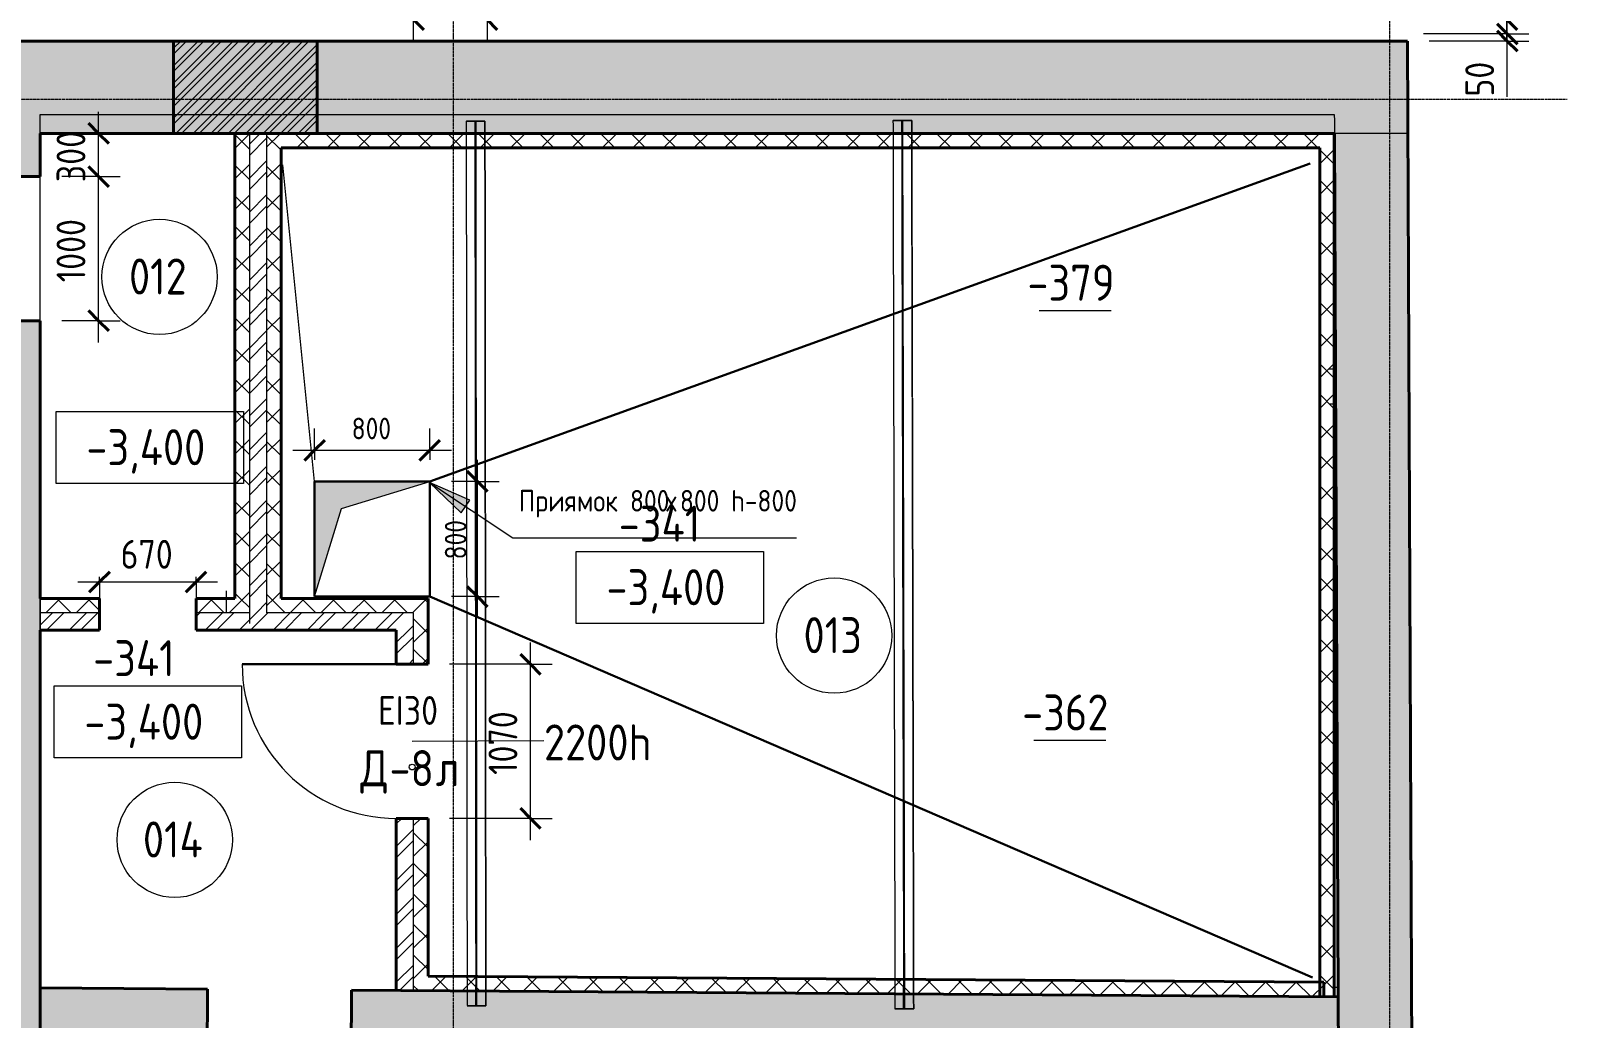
# Model space of a CAD drawing. Header units: millimetres. Extents: x -11886 to 71589, y -4690 to 48120.
# Drawn here: x 46477 to 57142, y 36978 to 43832 of the extents above; entities that cross this region are included whole.
import ezdxf

# ---------------------------------------------------------------- set-up
doc = ezdxf.new("R2010")
doc.units = ezdxf.units.MM
doc.linetypes.add('ADSK_Линия сетки', pattern=[25, 20, -2.5, 0, -2.5])
doc.linetypes.add('ADSK_Сверху', pattern=[4.5, 3, -1.5])
for name, color, linetype, lineweight in [('Аннотация', 7, 'Continuous', 20), ('Двери', 7, 'Continuous', 18), ('Каркас', 7, 'Continuous', 18), ('Марки', 7, 'Continuous', 20), ('Марки дверей', 7, 'Continuous', 20), ('Марки помещений', 7, 'Continuous', 20), ('Оси', 7, 'Continuous', 9), ('Отметки', 7, 'Continuous', 9), ('Размеры', 7, 'Continuous', 9), ('Размеры-100', 7, 'Continuous', 9), ('Стены внутренние', 250, 'Continuous', 18), ('Стены наружные', 250, 'Continuous', 18), ('Стены штриховка', 250, 'Continuous', 18), ('Узлы', 7, 'Continuous', 18)]:
    doc.layers.add(name, color=color, linetype=linetype, lineweight=lineweight)
doc.layers.add('Линии', color=7, linetype='Continuous', lineweight=9, true_color=0x00a600)
doc.styles.add('GOST Common_1', font='GOST_Common.ttf', dxfattribs={"width": 0.9, "height": 250})
doc.styles.add('GOST Common_2', font='GOST_Common.ttf', dxfattribs={"width": 0.9, "height": 200})
doc.styles.add('GOST Common_3', font='GOST_Common.ttf', dxfattribs={"width": 0.9, "height": 150})
doc.dimstyles.new('ADSK_Основной_1_5_мм_Синий', dxfattribs={"dimscale": 304.8, "dimtxt": 150.857249, "dimasz": 0.463911, "dimexe": 0.492126, "dimexo": 0.492126, "dimgap": 0.098425, "dimtad": 1, "dimdec": 0, "dimdsep": 46, "dimtxsty": 'GOST Common_3', "dimblk1": 'OBLIQUE', "dimblk2": 'OBLIQUE', "dimsah": 1, "dimcen": 0.09, "dimdle": 0.492126, "dimazin": 2, "dimtfac": 1, "dimtdec": 4, "dimtix": 1, "dimtmove": 0, "dimatfit": 3, "dimfxl": 1, "dimtvp": 1, "dimtolj": 1, "dimtzin": 0, "dimlwd": 20, "dimlwe": 20, "dimarcsym": 2})
doc.dimstyles.new('ADSK_Основной_2_мм_Округление_до_1_мм', dxfattribs={"dimscale": 304.8, "dimtxt": 201.142999, "dimasz": 0.463911, "dimexe": 0.492126, "dimexo": 0.492126, "dimgap": 0.098425, "dimtad": 1, "dimdec": 0, "dimdsep": 46, "dimtxsty": 'GOST Common_2', "dimblk1": 'OBLIQUE', "dimblk2": 'OBLIQUE', "dimsah": 1, "dimcen": 0.09, "dimdle": 0.492126, "dimazin": 2, "dimtfac": 1, "dimtdec": 4, "dimtix": 1, "dimtmove": 0, "dimatfit": 3, "dimfxl": 1, "dimtvp": 1, "dimtolj": 1, "dimtzin": 0, "dimlwd": 20, "dimlwe": 20, "dimarcsym": 2})
doc.dimstyles.new('ADSK_Основной_2_мм_Округление_до_1_мм_1', dxfattribs={"dimscale": 304.8, "dimtxt": 201.142999, "dimasz": 0.463911, "dimexe": 0.492126, "dimexo": 0.492126, "dimgap": 0.098425, "dimtad": 1, "dimdec": 0, "dimdsep": 46, "dimtxsty": 'GOST Common_2', "dimblk1": 'OBLIQUE', "dimblk2": 'OBLIQUE', "dimsah": 1, "dimcen": 0.09, "dimdle": 0.492126, "dimazin": 2, "dimtfac": 1, "dimtdec": 4, "dimtix": 1, "dimtmove": 1, "dimatfit": 3, "dimfxl": 1, "dimtvp": 1, "dimtolj": 1, "dimtzin": 0, "dimlwd": 20, "dimlwe": 20, "dimarcsym": 2})
pattern_1 = [(45, (0, 0), (-117.8655, 117.8655), []), (45, (78.58, 0), (-117.8655, 117.8655), [])]
pattern_2 = [(45, (0, 0), (-106.06602, 106.06602), []), (135, (0, 0), (-106.06602, -106.06602), [])]

# ---------------------------------------------------------------- blocks, each defined once
blk = doc.blocks.new('Типовая двутавровая балка _АСТО 20-93_ Балки - 130х360мм-783114-00 План подвала кладочный')
at = {"layer": 'Каркас', "color": 253, "linetype": 'ADSK_Сверху', "true_color": 0xaaaaaa}
for p, q in [((-3070, 67), (-3070, -63)), ((-3070, 67), (3070, 67)), ((3070, 3), (2921, 3)), ((3070, -63), (3070, 67)), ((-3070, -63), (3070, -63)), ((3070, -3), (2921, -3))]:
    blk.add_line(p, q, dxfattribs=at)
at = {"layer": 'Каркас', "color": 253, "linetype": 'ADSK_Сверху', "true_color": 0xb2b2b2}
for p, q in [((-3070, 3), (-3070, 67)), ((3070, 67), (-3070, 67)), ((-3070, 3), (3070, 3)), ((2921, 67), (3070, 67)), ((2921, 3), (3070, 3)), ((3070, 67), (3070, 3)), ((3070, 3), (3070, 67)), ((3070, 3), (3070, -3)), ((-3070, -63), (-3070, -3)), ((-3070, -3), (3070, -3)), ((-3070, -63), (3070, -63)), ((2920, -63), (3070, -63)), ((2921, -3), (3070, -3)), ((3070, -63), (3070, -3)), ((3070, -3), (3070, -63))]:
    blk.add_line(p, q, dxfattribs=at)
at = {"layer": 'Каркас', "color": 9, "linetype": 'ADSK_Сверху', "true_color": 0xb9b9b9}
for p, q in [((2921, 67), (3070, 67)), ((3070, 67), (3070, 3)), ((2920, -63), (3070, -63)), ((3070, -3), (3070, -63))]:
    blk.add_line(p, q, dxfattribs=at)
blk = doc.blocks.new('Типовая двутавровая балка _АСТО 20-93_ Балки - 130х360мм-784091-00 План подвала кладочный')
at = {"layer": 'Каркас', "color": 253, "linetype": 'ADSK_Сверху', "true_color": 0xaaaaaa}
for p, q in [((-3082, 67), (-3082, -63)), ((-3082, 67), (3082, 67)), ((-2935, 3), (-3082, 3)), ((3082, 3), (2932, 3)), ((3082, -63), (3082, 67)), ((-3082, -63), (3082, -63)), ((3082, -3), (2932, -3))]:
    blk.add_line(p, q, dxfattribs=at)
at = {"layer": 'Каркас', "color": 9, "linetype": 'ADSK_Сверху', "true_color": 0xb9b9b9}
for p, q in [((-3082, 3), (-3082, 67)), ((-3082, 67), (-2935, 67)), ((2933, 67), (3082, 67)), ((3082, 67), (3082, 3)), ((2932, -63), (3082, -63)), ((3082, -3), (3082, -63))]:
    blk.add_line(p, q, dxfattribs=at)
at = {"layer": 'Каркас', "color": 253, "linetype": 'ADSK_Сверху', "true_color": 0xb2b2b2}
for p, q in [((-3082, 67), (-3082, 3)), ((-3082, 3), (-3082, 67)), ((3082, 67), (-3082, 67)), ((-3082, 67), (-2935, 67)), ((-3082, 0), (-3082, 3)), ((-3082, 3), (3082, 3)), ((-3082, 3), (-2935, 3)), ((2932, 3), (3082, 3)), ((2933, 67), (3082, 67)), ((3082, 67), (3082, 3)), ((3082, 3), (3082, 67)), ((3082, 3), (3082, -3)), ((-3082, -63), (-3082, -3)), ((-3082, -3), (3082, -3)), ((-3082, -63), (3082, -63)), ((2932, -3), (3082, -3)), ((2932, -63), (3082, -63)), ((3082, -63), (3082, -3)), ((3082, -3), (3082, -63))]:
    blk.add_line(p, q, dxfattribs=at)
blk = doc.blocks.new('AC_Дверь_Однопольная - Д-8л 1070х2200h-2597717-00 План подвала кладочный')
at = {"layer": 'Двери', "lineweight": 30}
blk.add_line((535, 110), (535, 1180), dxfattribs=at)
at = {"layer": 'Двери'}
blk.add_arc((535, 110), 1070, 90, 180, dxfattribs=at)
blk = doc.blocks.new('ADSK_Марка_Помещение_ОдноЗначение - Номер-247393-00 План подвала кладочный')
at = {"layer": 'Марки помещений'}
blk.add_circle((0, 0), 4, dxfattribs=at)
blk = doc.blocks.new('ADSK_Марка_Дверь - Типоразмер_ADSK_Марка-58376-00 План подвала кладочный')
at = {"layer": 'Марки дверей', "lineweight": 9}
blk.add_circle((0, 0), 0.2, dxfattribs=at)
blk = doc.blocks.new('Высотные отметки - Рамка-5093-00 План подвала кладочный')
at = {"layer": 'Аннотация'}
for p, q in [((-6.5, 0), (-6.5, 5)), ((-6.5, 5), (6.5, 5)), ((6.5, 5), (6.5, 0)), ((6.5, 0), (-6.5, 0))]:
    blk.add_line(p, q, dxfattribs=at)
blk = doc.blocks.new('ADSK_Марка_Перекрытие - Отметка низа-2041711-00 План подвала кладочный')
at = {"layer": 'Марки'}
blk.add_line((-2.5, 0), (2.5, 0), dxfattribs=at)
blk = doc.blocks.new('DIMBLOCK28-00 План подвала кладочный')
at = {"layer": 'Размеры-100', "lineweight": 20, "transparency": 16777216}
for p, q in [((49577, 39754), (49577, 40854)), ((49577, 40704), (49396, 40704)), ((49577, 40704), (49727, 40704)), ((49577, 39904), (49396, 39904)), ((49577, 39904), (49727, 39904))]:
    blk.add_line(p, q, dxfattribs=at)
at = {"layer": 'Размеры-100', "lineweight": 40, "transparency": 16777216}
for p, q in [((49577, 40704), (49507, 40775)), ((49577, 40704), (49648, 40633)), ((49577, 39904), (49507, 39975)), ((49577, 39904), (49648, 39833))]:
    blk.add_line(p, q, dxfattribs=at)
at = {"layer": 'Размеры-100', "color": 0, "lineweight": 20, "transparency": 16777216, "insert": (49351, 40162), "char_height": 150, "width": 340.58, "attachment_point": 1, "rotation": 90, "line_spacing_factor": 1.022761, "style": 'GOST Common_3'}
blk.add_mtext('800', dxfattribs=at)
blk = doc.blocks.new('_Oblique')
at = {"color": 0, "linetype": 'ByBlock', "lineweight": -2}
blk.add_line((-0.5, -0.5), (0.5, 0.5), dxfattribs=at)
blk = doc.blocks.new('DIMBLOCK29-00 План подвала кладочный')
at = {"layer": 'Размеры-100', "lineweight": 20, "transparency": 16777216}
for p, q in [((48446, 40920), (48446, 41070)), ((49246, 40920), (49246, 41070)), ((48296, 40920), (49396, 40920)), ((48446, 40920), (48446, 40854)), ((49246, 40920), (49246, 40854))]:
    blk.add_line(p, q, dxfattribs=at)
at = {"layer": 'Размеры-100', "lineweight": 40, "transparency": 16777216}
for p, q in [((48446, 40920), (48517, 40991)), ((49246, 40920), (49317, 40991)), ((48446, 40920), (48376, 40850)), ((49246, 40920), (49176, 40850))]:
    blk.add_line(p, q, dxfattribs=at)
at = {"layer": 'Размеры-100', "color": 0, "lineweight": 20, "transparency": 16777216, "insert": (48704, 41146), "char_height": 150, "width": 340.58, "attachment_point": 1, "line_spacing_factor": 1.022761, "style": 'GOST Common_3'}
blk.add_mtext('800', dxfattribs=at)
blk = doc.blocks.new('DIMBLOCK37-00 План подвала кладочный')
at = {"layer": 'Размеры-100', "lineweight": 20, "transparency": 16777216}
for p, q in [((46804, 40007), (47774, 40007)), ((46954, 40007), (46954, 40042)), ((46954, 40007), (46954, 39857)), ((47624, 40007), (47624, 40042)), ((47624, 40007), (47624, 39857))]:
    blk.add_line(p, q, dxfattribs=at)
at = {"layer": 'Размеры-100', "lineweight": 40, "transparency": 16777216}
for p, q in [((46954, 40007), (46883, 39936)), ((46954, 40007), (47025, 40077)), ((47624, 40007), (47553, 39936)), ((47624, 40007), (47695, 40077))]:
    blk.add_line(p, q, dxfattribs=at)
at = {"layer": 'Размеры-100', "color": 0, "lineweight": 20, "transparency": 16777216, "insert": (47100, 40298), "char_height": 200, "width": 454.11, "attachment_point": 1, "line_spacing_factor": 1.022761, "style": 'GOST Common_2'}
blk.add_mtext('670', dxfattribs=at)
blk = doc.blocks.new('DIMBLOCK53-00 План подвала кладочный')
at = {"layer": 'Размеры-100', "lineweight": 20, "transparency": 16777216}
for p, q in [((49464, 44489), (49464, 44110)), ((49464, 44110), (49644, 44009)), ((49644, 44109), (49494, 44109)), ((49644, 44109), (49644, 43759)), ((49644, 44109), (50203, 44109)), ((49644, 43909), (49494, 43909)), ((49644, 43909), (50003, 43909))]:
    blk.add_line(p, q, dxfattribs=at)
at = {"layer": 'Размеры-100', "lineweight": 40, "transparency": 16777216}
for p, q in [((49644, 44109), (49573, 44179)), ((49644, 44109), (49715, 44038)), ((49644, 43909), (49573, 43979)), ((49644, 43909), (49715, 43838))]:
    blk.add_line(p, q, dxfattribs=at)
at = {"layer": 'Размеры-100', "color": 0, "lineweight": 20, "transparency": 16777216, "insert": (49173, 44110), "char_height": 200, "width": 454.11, "attachment_point": 1, "rotation": 90, "line_spacing_factor": 1.022761, "style": 'GOST Common_2'}
blk.add_mtext('200', dxfattribs=at)
blk = doc.blocks.new('DIMBLOCK60-00 План подвала кладочный')
at = {"layer": 'Размеры-100', "lineweight": 40, "transparency": 16777216}
for p, q in [((56723, 45289), (56653, 45359)), ((56723, 45289), (56794, 45218)), ((56723, 43909), (56653, 43979)), ((56723, 43909), (56794, 43838))]:
    blk.add_line(p, q, dxfattribs=at)
at = {"layer": 'Размеры-100', "lineweight": 20, "transparency": 16777216}
for p, q in [((56723, 45289), (55843, 45289)), ((56723, 43759), (56723, 45289)), ((56723, 45289), (56873, 45289)), ((56723, 43909), (55843, 43909)), ((56723, 43909), (56873, 43909))]:
    blk.add_line(p, q, dxfattribs=at)
at = {"layer": 'Размеры-100', "color": 0, "lineweight": 20, "transparency": 16777216, "insert": (56432, 44365), "char_height": 200, "width": 560.47, "attachment_point": 1, "rotation": 90, "line_spacing_factor": 1.022761, "style": 'GOST Common_2'}
blk.add_mtext('1380', dxfattribs=at)
blk = doc.blocks.new('DIMBLOCK68-00 План подвала кладочный')
at = {"layer": 'Размеры-100', "lineweight": 20, "transparency": 16777216}
for p, q in [((49134, 43759), (49134, 46939)), ((49134, 46789), (48984, 46789)), ((49134, 46789), (50003, 46789)), ((49134, 43909), (48984, 43909)), ((49134, 43909), (50003, 43909))]:
    blk.add_line(p, q, dxfattribs=at)
at = {"layer": 'Размеры-100', "lineweight": 40, "transparency": 16777216}
for p, q in [((49134, 46789), (49063, 46859)), ((49134, 46789), (49204, 46718)), ((49134, 43909), (49063, 43979)), ((49134, 43909), (49204, 43838))]:
    blk.add_line(p, q, dxfattribs=at)
at = {"layer": 'Размеры-100', "color": 0, "lineweight": 20, "transparency": 16777216, "insert": (48842, 45097), "char_height": 200, "width": 605.47, "attachment_point": 1, "rotation": 90, "line_spacing_factor": 1.022761, "style": 'GOST Common_2'}
blk.add_mtext('2880', dxfattribs=at)
blk = doc.blocks.new('DIMBLOCK137-00 План подвала кладочный')
at = {"layer": 'Размеры-100', "lineweight": 40, "transparency": 16777216}
for p, q in [((46947, 42819), (46877, 42890)), ((46947, 42819), (47018, 42749)), ((46947, 41819), (46877, 41890)), ((46947, 41819), (47018, 41749))]:
    blk.add_line(p, q, dxfattribs=at)
at = {"layer": 'Размеры-100', "lineweight": 20, "transparency": 16777216}
for p, q in [((46947, 42819), (46693, 42819)), ((46947, 41669), (46947, 42819)), ((46947, 42819), (47097, 42819)), ((46947, 41819), (46693, 41819)), ((46947, 41819), (47097, 41819))]:
    blk.add_line(p, q, dxfattribs=at)
at = {"layer": 'Размеры-100', "color": 0, "lineweight": 20, "transparency": 16777216, "insert": (46656, 42086), "char_height": 200, "width": 560.47, "attachment_point": 1, "rotation": 90, "line_spacing_factor": 1.022761, "style": 'GOST Common_2'}
blk.add_mtext('1000', dxfattribs=at)
blk = doc.blocks.new('DIMBLOCK138-00 План подвала кладочный')
at = {"layer": 'Размеры-100', "lineweight": 20, "transparency": 16777216}
for p, q in [((46947, 42819), (46947, 43269)), ((46947, 43119), (46797, 43119)), ((46947, 43119), (46997, 43119)), ((46947, 42819), (46693, 42819)), ((46947, 42819), (47097, 42819))]:
    blk.add_line(p, q, dxfattribs=at)
at = {"layer": 'Размеры-100', "lineweight": 40, "transparency": 16777216}
for p, q in [((46947, 43119), (46877, 43190)), ((46947, 43119), (47018, 43049)), ((46947, 42819), (46877, 42890)), ((46947, 42819), (47018, 42749))]:
    blk.add_line(p, q, dxfattribs=at)
at = {"layer": 'Размеры-100', "color": 0, "lineweight": 20, "transparency": 16777216, "insert": (46656, 42780), "char_height": 200, "width": 454.11, "attachment_point": 1, "rotation": 90, "line_spacing_factor": 1.022761, "style": 'GOST Common_2'}
blk.add_mtext('300', dxfattribs=at)
blk = doc.blocks.new('DIMBLOCK182-00 План подвала кладочный')
at = {"layer": 'Размеры-100', "lineweight": 20, "transparency": 16777216}
for p, q in [((56725, 43609), (56725, 43959)), ((56725, 43809), (56143, 43809)), ((56725, 43759), (56183, 43759)), ((56725, 43809), (56875, 43809)), ((56725, 43627), (56725, 43784)), ((56725, 43759), (56875, 43759)), ((56725, 43374), (56725, 43627))]:
    blk.add_line(p, q, dxfattribs=at)
at = {"layer": 'Размеры-100', "lineweight": 40, "transparency": 16777216}
for p, q in [((56725, 43809), (56655, 43879)), ((56725, 43759), (56655, 43830)), ((56725, 43809), (56796, 43738)), ((56725, 43759), (56796, 43689))]:
    blk.add_line(p, q, dxfattribs=at)
at = {"layer": 'Размеры-100', "color": 0, "lineweight": 20, "transparency": 16777216, "insert": (56434, 43374), "char_height": 200, "width": 302.74, "attachment_point": 1, "rotation": 90, "line_spacing_factor": 1.022761, "style": 'GOST Common_2'}
blk.add_mtext('50', dxfattribs=at)
blk = doc.blocks.new('DIMBLOCK183-00 План подвала кладочный')
at = {"layer": 'Размеры-100', "lineweight": 20, "transparency": 16777216}
for p, q in [((55693, 45837), (55693, 45987)), ((56033, 45837), (56033, 45987)), ((55543, 45837), (56183, 45837)), ((55693, 45837), (55693, 45439)), ((56033, 45837), (56033, 43909))]:
    blk.add_line(p, q, dxfattribs=at)
at = {"layer": 'Размеры-100', "lineweight": 40, "transparency": 16777216}
for p, q in [((55693, 45837), (55764, 45908)), ((56033, 45837), (56103, 45908)), ((55693, 45837), (55622, 45767)), ((56033, 45837), (55962, 45767))]:
    blk.add_line(p, q, dxfattribs=at)
at = {"layer": 'Размеры-100', "color": 0, "lineweight": 20, "transparency": 16777216, "insert": (55665, 46129), "char_height": 200, "width": 474.56, "attachment_point": 1, "line_spacing_factor": 1.022761, "style": 'GOST Common_2'}
blk.add_mtext('340', dxfattribs=at)
blk = doc.blocks.new('DIMBLOCK188-00 План подвала кладочный')
at = {"layer": 'Размеры-100', "lineweight": 20, "transparency": 16777216}
for p, q in [((49946, 38215), (49946, 39585)), ((49946, 39435), (49384, 39435)), ((49946, 39435), (50096, 39435)), ((49946, 38365), (49384, 38365)), ((49946, 38365), (50096, 38365))]:
    blk.add_line(p, q, dxfattribs=at)
at = {"layer": 'Размеры-100', "lineweight": 40, "transparency": 16777216}
for p, q in [((49946, 39435), (49875, 39506)), ((49946, 39435), (50016, 39364)), ((49946, 38365), (49875, 38436)), ((49946, 38365), (50016, 38294))]:
    blk.add_line(p, q, dxfattribs=at)
at = {"layer": 'Размеры-100', "color": 0, "lineweight": 20, "transparency": 16777216, "insert": (49654, 38667), "char_height": 200, "width": 560.47, "attachment_point": 1, "rotation": 90, "line_spacing_factor": 1.022761, "style": 'GOST Common_2'}
blk.add_mtext('1070', dxfattribs=at)

msp = doc.modelspace()

# ---------------------------------------------------------------- hatches: boundary and pattern name
at = {"layer": 'Аннотация', "lineweight": 9, "true_color": 0x000080}
msp.add_hatch(color=176, dxfattribs=at).paths.add_polyline_path([(49244.44, 40697.17), (49464.52, 40486.54), (49523.28, 40574.51)])
at = {"layer": 'Стены внутренние', "true_color": 0xc0c0c0}
h = msp.add_hatch(color=9, dxfattribs=at)
h.paths.add_polyline_path([(46033.21, 21035.78), (46543.21, 21035.78), (46543.21, 25932.17), (46033.21, 25932.17)])
h.paths.add_polyline_path([(46543.21, 27042.17), (46543.21, 34492.09), (46033.21, 34492.09), (46033.21, 27042.17)])
h.paths.add_polyline_path([(46033.21, 35562.09), (46543.21, 35562.09), (46543.21, 41819.21), (46033.21, 41819.21), (46033.21, 37598.38)])
h.paths.add_polyline_path([(46543.21, 42819.21), (46543.21, 43119.21), (46033.21, 43119.21), (46033.21, 42819.21)])
at = {"layer": 'Стены внутренние', "lineweight": 9}
h = msp.add_hatch(dxfattribs=at)
h.set_pattern_fill('FP_2', color=256, style=0, pattern_type=2)
h.set_pattern_definition(pattern_2)
h.paths.add_polyline_path([(47994.07, 39892.11), (47994.07, 43119.21), (47894.07, 43119.21), (47894.07, 39892.11)])
h = msp.add_hatch(dxfattribs=at)
h.set_pattern_fill('FP_1', color=256, style=0, pattern_type=2)
h.set_pattern_definition(pattern_1)
h.paths.add_polyline_path([(48114.07, 39792.11), (48114.07, 43119.21), (47994.07, 43119.21), (47994.07, 39792.11)])
h = msp.add_hatch(dxfattribs=at)
h.set_pattern_fill('FP_2', color=256, style=0, pattern_type=2)
h.set_pattern_definition(pattern_2)
h.paths.add_polyline_path([(48114.07, 39892.11), (48214.07, 39892.11), (48214.07, 43119.21), (48114.07, 43119.21), (48114.07, 40428.64)])
h = msp.add_hatch(dxfattribs=at)
h.set_pattern_fill('FP_2', color=256, style=0, pattern_type=2)
h.set_pattern_definition(pattern_2)
h.paths.add_polyline_path([(48214.07, 43019.21), (55523.72, 43019.21), (55523.72, 43119.21), (48214.07, 43119.21), (48214.07, 43059.49)])
h = msp.add_hatch(dxfattribs=at)
h.set_pattern_fill('FP_2', color=256, style=0, pattern_type=2)
h.set_pattern_definition(pattern_2)
h.paths.add_polyline_path([(55523.72, 37127.53), (55523.72, 43019.21), (55423.72, 43019.21), (55423.72, 37228.21), (55450.87, 37228.03), (55451.3, 37128.02), (55506.23, 37127.65)])
h = msp.add_hatch(dxfattribs=at)
h.set_pattern_fill('FP_2', color=256, style=0, pattern_type=2)
h.set_pattern_definition(pattern_2)
h.paths.add_polyline_path([(48583.98, 39792.11), (49234.07, 39792.11), (49234.07, 39892.11), (48114.07, 39892.11), (48114.07, 39792.11)])
h.paths.add_polyline_path([(46597.12, 39792.11), (46954.05, 39792.15), (46954.05, 39892.11), (46543.21, 39892.11), (46543.84, 39792.11), (46594.05, 39792.11)])
h.paths.add_polyline_path([(47994.07, 39792.11), (47994.07, 39892.11), (47624.05, 39892.11), (47624.05, 39792.11), (47704.78, 39792.11)])
h = msp.add_hatch(dxfattribs=at)
h.set_pattern_fill('FP_1', color=256, style=0, pattern_type=2)
h.set_pattern_definition(pattern_1)
h.paths.add_polyline_path([(46543.21, 39672.11), (46954.05, 39672.11), (46954.05, 39792.11), (46543.21, 39792.11)])
h.paths.add_polyline_path([(49134.07, 39672.11), (49134.07, 39792.11), (47624.05, 39792.11), (47624.05, 39672.11), (49014.07, 39672.11)])
h = msp.add_hatch(dxfattribs=at)
h.set_pattern_fill('FP_2', color=256, style=0, pattern_type=2)
h.set_pattern_definition(pattern_2)
h.paths.add_polyline_path([(49234.07, 37170.17), (49234.07, 38365.11), (49134.07, 38365.11), (49134.07, 37170.85), (49161.8, 37170.66)])
h.paths.add_polyline_path([(49180.21, 39435.11), (49234.07, 39435.11), (49234.07, 39792.11), (49134.07, 39792.11), (49134.07, 39435.11)])
h = msp.add_hatch(dxfattribs=at)
h.set_pattern_fill('FP_1', color=256, style=0, pattern_type=2)
h.set_pattern_definition(pattern_1)
h.paths.add_polyline_path([(49134.07, 37170.85), (49134.07, 38365.11), (49014.07, 38365.11), (49014.07, 37171.67)])
h.paths.add_polyline_path([(49134.07, 39435.11), (49134.07, 39672.11), (49014.07, 39672.11), (49014.07, 39435.11)])
h = msp.add_hatch(dxfattribs=at)
h.set_pattern_fill('FP_2', color=256, style=0, pattern_type=2)
h.set_pattern_definition(pattern_2)
h.paths.add_polyline_path([(55451.3, 37128.02), (55450.87, 37228.03), (49234.07, 37270.18), (49234.07, 37170.17), (51104.64, 37157.49)])
at = {"layer": 'Стены внутренние', "true_color": 0xc0c0c0}
h = msp.add_hatch(color=9, dxfattribs=at)
h.paths.add_polyline_path([(55553.51, 36617.32), (55551.31, 37127.35), (48703.88, 37173.76), (48700.42, 36663.78), (55551.31, 36617.33)])
h.paths.add_polyline_path([(47700.45, 36670.56), (47703.9, 37180.55), (46543.21, 37188.42), (46543.84, 36678.4), (46597.12, 36678.04)])
at = {"layer": 'Стены наружные', "true_color": 0xc0c0c0}
for points in [[(55506.23, 43119.21), (56035.39, 43119.21), (56032.62, 43759.21), (46033.21, 43759.21), (46033.21, 43119.21), (54543.62, 43119.21)], [(55665.45, 20977.32), (56131.19, 20977.32), (56035.39, 43119.21), (55525.38, 43119.21), (55621.18, 20977.32)]]:
    msp.add_hatch(color=9, dxfattribs=at).paths.add_polyline_path(points)
at = {"layer": 'Узлы', "lineweight": 9, "true_color": 0x000000}
h = msp.add_hatch(dxfattribs=at)
h.set_pattern_fill('ANSI32', color=18, scale=9, style=0)
h.paths.add_polyline_path([(47467.83, 43119.21), (48463.83, 43119.21), (48463.83, 43759.21), (47467.83, 43759.21)])
at = {"layer": 'Узлы', "true_color": 0x0000ff, "transparency": 33554560}
msp.add_hatch(color=5, dxfattribs=at).paths.add_polyline_path([(48446.22, 39904.11), (48633.34, 40516.14), (49246.22, 40704.11), (48446.22, 40704.11), (48446.22, 40020.6)])

# ---------------------------------------------------------------- linework, layer by layer
at = {"layer": 'Аннотация', "color": 176, "lineweight": 9, "true_color": 0x000080}
for p, q in [((49244.44, 40697.17), (49464.52, 40486.54)), ((49523.28, 40574.51), (49244.44, 40697.17)), ((49244.44, 40697.17), (49821.77, 40311.52)), ((49464.52, 40486.54), (49523.28, 40574.51)), ((49821.77, 40311.52), (51792.25, 40311.52))]:
    msp.add_line(p, q, dxfattribs=at)
at = {"layer": 'Линии', "color": 18, "lineweight": 40, "true_color": 0x000000}
msp.add_line((56131.69, 20861.57), (56032.62, 43759.21), dxfattribs=at)
at = {"layer": 'Линии', "color": 18, "lineweight": 18, "true_color": 0x000000}
for p, q in [((47994, 42985.29), (47994, 42805.29)), ((48446.22, 40704.11), (48226.07, 42900.77)), ((49246.22, 40704.11), (48446.22, 40704.11)), ((48446.22, 40704.11), (48446.22, 39904.11)), ((48633.34, 40516.14), (49246.22, 40704.11)), ((48446.22, 39904.11), (48633.34, 40516.14)), ((47834.07, 39944.11), (47834.07, 39792.11)), ((47994, 39892.11), (47994, 39717.11))]:
    msp.add_line(p, q, dxfattribs=at)
at = {"layer": 'Линии', "color": 18, "lineweight": 30, "true_color": 0x000000}
for p, q in [((49246.22, 40704.11), (55357.73, 42909.74)), ((48446.22, 40704.11), (48446.22, 39904.11)), ((49246.22, 40704.11), (48446.22, 40704.11)), ((49246.22, 39904.11), (49246.22, 40704.11)), ((48446.22, 39904.11), (49246.22, 39904.11)), ((49246.22, 39904.11), (55373.98, 37260.55))]:
    msp.add_line(p, q, dxfattribs=at)
at = {"layer": 'Марки дверей'}
msp.add_line((49124.07, 38900.11), (50038.61, 38906.19), dxfattribs=at)
at = {"layer": 'Оси', "linetype": 'ADSK_Линия сетки'}
for p, q in [((49409.91, -3890.07), (49409.91, 44534.79)), ((55909.91, -3354.68), (55909.91, 44534.79)), ((-11086.22, 43356.79), (57141.72, 43356.79))]:
    msp.add_line(p, q, dxfattribs=at)
at = {"layer": 'Стены внутренние', "lineweight": 40}
for p, q in [((46543.21, 42819.21), (46543.21, 43119.21)), ((47894.07, 43119.21), (47894.07, 39892.11)), ((55523.72, 37127.53), (55523.72, 43119.21)), ((48214.07, 39892.11), (48214.07, 43019.21)), ((48214.07, 43019.21), (55423.72, 43019.21)), ((55423.72, 43019.21), (55423.72, 37128.21)), ((46033.21, 42819.21), (46543.21, 42819.21)), ((46543.21, 41819.21), (46033.21, 41819.21)), ((46543.21, 39892.11), (46543.21, 41819.21)), ((46954.05, 39892.11), (46543.21, 39892.11)), ((46954.05, 39672.11), (46954.05, 39892.11)), ((47894.07, 39892.11), (47624.05, 39892.11)), ((47624.05, 39892.11), (47624.05, 39672.11)), ((49234.07, 39892.11), (48214.07, 39892.11)), ((49234.07, 39435.11), (49234.07, 39892.11)), ((46543.21, 39672.11), (46954.05, 39672.11)), ((46543.21, 35562.09), (46543.21, 39672.11)), ((47624.05, 39672.11), (49014.07, 39672.11)), ((49014.07, 39672.11), (49014.07, 39435.11)), ((49014.07, 39435.11), (49234.07, 39435.11)), ((49014.07, 38365.11), (49014.07, 37171.67)), ((49234.07, 38365.11), (49014.07, 38365.11)), ((49234.07, 37270.18), (49234.07, 38365.11)), ((55450.87, 37228.03), (49234.07, 37270.18)), ((55451.3, 37128.02), (55450.87, 37228.03)), ((47703.9, 37180.55), (46543.21, 37188.42)), ((47700.45, 36670.56), (47703.9, 37180.55)), ((48703.88, 37173.77), (48700.42, 36663.78)), ((55551.31, 37127.35), (48703.88, 37173.77)), ((55590.27, 28902.49), (55551.31, 37127.35))]:
    msp.add_line(p, q, dxfattribs=at)
at = {"layer": 'Стены внутренние', "color": 253, "linetype": 'ADSK_Сверху', "true_color": 0xaaaaaa}
for p, q in [((55532.46, 41482.59), (55489.29, 41482.59)), ((55489.29, 41242.59), (55533.5, 41242.59)), ((55551.03, 37190.38), (55506.15, 37190.89))]:
    msp.add_line(p, q, dxfattribs=at)
at = {"layer": 'Стены наружные', "lineweight": 40}
for p, q in [((56032.62, 43759.21), (44683.21, 43759.21)), ((47467.83, 43759.21), (47467.83, 43119.21)), ((48463.83, 43119.21), (48463.83, 43759.21)), ((48463.86, 43119.21), (48463.86, 43759.21)), ((56131.19, 20977.32), (56032.62, 43759.21)), ((46543.21, 43119.21), (55525.38, 43119.21)), ((55525.38, 43119.21), (55551.31, 37127.35))]:
    msp.add_line(p, q, dxfattribs=at)
at = {"layer": 'Стены наружные', "color": 253, "linetype": 'ADSK_Сверху', "true_color": 0xaaaaaa}
for p, q in [((56032.62, 43759.21), (46033.21, 43759.21)), ((56089.63, 30580.94), (56032.62, 43759.21)), ((46543.21, 43249.21), (55524.82, 43249.21)), ((46543.21, 21035.78), (46543.21, 43249.21)), ((55524.82, 43249.21), (55587.43, 28777.52))]:
    msp.add_line(p, q, dxfattribs=at)
at = {"layer": 'Стены штриховка'}
for p, q in [((47994.07, 43119.21), (47994.07, 39792.11)), ((48114.07, 43119.21), (48114.07, 39792.11)), ((56035.39, 43119.21), (55525.38, 43119.21)), ((46543.21, 39892.11), (46543.21, 39672.11)), ((46954.05, 39792.11), (46543.21, 39792.11)), ((47994.07, 39792.11), (47624.05, 39792.11)), ((49134.07, 39792.11), (48114.07, 39792.11)), ((49134.07, 39435.11), (49134.07, 39792.11)), ((49134.07, 37170.85), (49134.07, 38365.11))]:
    msp.add_line(p, q, dxfattribs=at)

# ---------------------------------------------------------------- block references
at = {"layer": 'Двери', "rotation": 90}
msp.add_blockref('AC_Дверь_Однопольная - Д-8л 1070х2200h-2597717-00 План подвала кладочный', (49124.07, 38900.11), dxfattribs=at)
at = {"layer": 'Каркас', "color": 253, "linetype": 'ADSK_Сверху', "true_color": 0xaaaaaa}
for name, p, rotation in [('Типовая двутавровая балка _АСТО 20-93_ Балки - 130х360мм-783114-00 План подвала кладочный', (49565.31, 40133.28), 270.0556945433453), ('Типовая двутавровая балка _АСТО 20-93_ Балки - 130х360мм-784091-00 План подвала кладочный', (52531.34, 40125.73), 270.1259707303602)]:
    msp.add_blockref(name, p, dxfattribs=dict(at, rotation=rotation))
at = {"layer": 'Марки', "xscale": 99.99999999999993, "yscale": 99.99999999999993, "zscale": 99.99999999999993}
for p in [(53726.44, 41890.03), (50875.04, 40217.38), (47226.8, 39284.31), (53689.73, 38907.32)]:
    msp.add_blockref('ADSK_Марка_Перекрытие - Отметка низа-2041711-00 План подвала кладочный', p, dxfattribs=at)
at = {"layer": 'Марки дверей', "xscale": 99.99999999999993, "yscale": 99.99999999999993, "zscale": 99.99999999999993}
msp.add_blockref('ADSK_Марка_Дверь - Типоразмер_ADSK_Марка-58376-00 План подвала кладочный', (49124.07, 38721.6), dxfattribs=at)
at = {"layer": 'Марки помещений', "xscale": 99.99999999999993, "yscale": 99.99999999999993, "zscale": 99.99999999999993}
for p in [(47370.74, 42123.29), (52052.88, 39633.95), (47476.02, 38216.07)]:
    msp.add_blockref('ADSK_Марка_Помещение_ОдноЗначение - Номер-247393-00 План подвала кладочный', p, dxfattribs=at)
at = {"layer": 'Отметки', "lineweight": 20, "xscale": 99.99999999999993, "yscale": 99.99999999999993, "zscale": 99.99999999999993}
for p in [(47302.75, 40689.65), (50912.59, 39717.73), (47288.56, 38784.53)]:
    msp.add_blockref('Высотные отметки - Рамка-5093-00 План подвала кладочный', p, dxfattribs=at)

# ---------------------------------------------------------------- texts
at = {"layer": 'Аннотация', "color": 176, "lineweight": 9, "true_color": 0x000080, "char_height": 150, "attachment_point": 1, "style": 'GOST Common_3'}
for s, insert, width in [('Приямок', (49863.44, 40644.48), 836.9617), (' 800', (50554, 40644.48), 404.0505), ('800 h-800', (50982.63, 40644.48), 981.2655), ('\\fGOST Common|b0|i0|c204|p34|;\\W.9;х', (50887.38, 40644.48), 115.443)]:
    msp.add_mtext(s, dxfattribs=dict(at, insert=insert, width=width))
at = {"layer": 'Марки', "lineweight": 9, "char_height": 250, "attachment_point": 1, "style": 'GOST Common_1'}
for s, insert, width in [('-379', (53394.51, 42207.87), 779.2402), ('-341', (50557.96, 40535.22), 743.1643), ('-341', (46909.72, 39602.14), 743.1643), ('-362', (53357.8, 39225.15), 779.2402)]:
    msp.add_mtext(s, dxfattribs=dict(at, insert=insert, width=width))
at = {"layer": 'Марки дверей', "lineweight": 9, "attachment_point": 1}
for s, insert, char_height, width, style in [('EI30', (48886.74, 39214.02), 200, 533.9239, 'GOST Common_2'), ('2200h', (50038.61, 39017.12), 250, 974.0503, 'GOST Common_1'), ('\\fGOST Common|b0|i0|c204|p34|;\\W.9;Д', (48764.34, 38838.62), 250, 245.3164, 'GOST Common_1'), ('-8', (48966.74, 38838.62), 250, 389.6201, 'GOST Common_1'), ('\\fGOST Common|b0|i0|c204|p34|;\\W.9;л', (49288.21, 38838.62), 250, 194.8101, 'GOST Common_1')]:
    msp.add_mtext(s, dxfattribs=dict(at, insert=insert, char_height=char_height, width=width, style=style))
at = {"layer": 'Марки помещений', "lineweight": 9, "char_height": 250, "attachment_point": 1, "style": 'GOST Common_1'}
for s, insert, width in [('012', (47158.33, 42251.01), 526.7087), ('013', (51840.48, 39761.68), 526.7087), ('014', (47255.06, 38343.8), 548.3542)]:
    msp.add_mtext(s, dxfattribs=dict(at, insert=insert, width=width))
at = {"layer": 'Отметки', "lineweight": 20, "char_height": 250, "width": 1055.9762, "attachment_point": 1, "line_spacing_factor": 1.022761, "style": 'GOST Common_1'}
for insert in [(46862.76, 41066.36), (50472.6, 40094.44), (46848.57, 39161.24)]:
    msp.add_mtext('-3,400', dxfattribs=dict(at, insert=insert))

# ---------------------------------------------------------------- dimensions: what is measured, and where the dimension line sits
at = {"layer": 'Размеры', "lineweight": 20}
for base, p1, p2, dimstyle, override, picture, middle in [((49133.57, 46788.79), (50152.91, 43908.79), (50152.91, 46788.79), 'ADSK_Основной_2_мм_Округление_до_1_мм', {"dimpost": '<>', "dimfxl": 2880}, 'DIMBLOCK68-00 План подвала кладочный', (49003.57, 45348.79)), ((56723.25, 45288.79), (55692.91, 43908.79), (55692.91, 45288.79), 'ADSK_Основной_2_мм_Округление_до_1_мм', {"dimpost": '<>', "dimfxl": 1380}, 'DIMBLOCK60-00 План подвала кладочный', (56593.25, 44598.79)), ((46947.46, 43119.21), (46543.21, 42819.21), (46847.47, 43119.21), 'ADSK_Основной_2_мм_Округление_до_1_мм', {"dimpost": '<>', "dimfxl": 427.286273}, 'DIMBLOCK138-00 План подвала кладочный', (46817.46, 42969.21)), ((46947.46, 42819.21), (46543.21, 41819.21), (46543.21, 42819.21), 'ADSK_Основной_2_мм_Округление_до_1_мм', {"dimpost": '<>', "dimfxl": 1000}, 'DIMBLOCK137-00 План подвала кладочный', (46817.46, 42319.21)), ((49577.39, 40704.11), (49246.22, 39904.11), (49246.22, 40704.11), 'ADSK_Основной_1_5_мм_Синий', {"dimpost": '<>', "dimfxl": 800}, 'DIMBLOCK28-00 План подвала кладочный', (49472.39, 40304.11)), ((49945.73, 39435.11), (49234.07, 38365.11), (49234.07, 39435.11), 'ADSK_Основной_2_мм_Округление_до_1_мм', {"dimpost": '<>', "dimfxl": 1070}, 'DIMBLOCK188-00 План подвала кладочный', (49815.73, 38900.11))]:
    dim = msp.add_linear_dim(base=base, p1=p1, p2=p2, angle=90, dimstyle=dimstyle, override=override, dxfattribs=at)
    dim.commit()
    dim.dimension.update_dxf_attribs({"geometry": picture, "text_midpoint": middle})
for base, p1, p2, dimstyle, override, picture, middle in [((56032.62, 45837.25), (55692.91, 45288.79), (56032.62, 43759.21), 'ADSK_Основной_2_мм_Округление_до_1_мм', {"dimpost": '<>', "dimfxl": 1566.850798}, 'DIMBLOCK183-00 План подвала кладочный', (55862.76, 45967.25)), ((49246.22, 40920.41), (48446.22, 40704.11), (49246.22, 40704.11), 'ADSK_Основной_1_5_мм_Синий', {"dimpost": '<>', "dimfxl": 800}, 'DIMBLOCK29-00 План подвала кладочный', (48846.22, 41025.41)), ((47624.05, 40006.75), (46954.05, 39892.11), (47624.05, 39892.11), 'ADSK_Основной_2_мм_Округление_до_1_мм', {"dimpost": '<>', "dimfxl": 670}, 'DIMBLOCK37-00 План подвала кладочный', (47289.05, 40136.75))]:
    dim = msp.add_linear_dim(base=base, p1=p1, p2=p2, dimstyle=dimstyle, override=override, dxfattribs=at)
    dim.commit()
    dim.dimension.update_dxf_attribs({"geometry": picture, "text_midpoint": middle})
for base, p1, p2, override, picture, middle in [((49643.98, 43908.79), (50352.91, 44108.79), (50152.91, 43908.79), {"dimpost": '<>', "dimfxl": 282.842712}, 'DIMBLOCK53-00 План подвала кладочный', (49306.01, 44337.21)), ((56725.25, 43808.79), (56032.62, 43759.21), (55992.91, 43808.79), {"dimpost": '<>', "dimfxl": 63.521808}, 'DIMBLOCK182-00 План подвала кладочный', (56567.21, 43525.76))]:
    dim = msp.add_linear_dim(base=base, p1=p1, p2=p2, angle=90, dimstyle='ADSK_Основной_2_мм_Округление_до_1_мм_1', override=override, dxfattribs=at)
    dim.commit()
    dim.dimension.update_dxf_attribs({"geometry": picture, "text_midpoint": middle, "dimtype": 160, "text_rotation": 90})

doc.saveas('drawing.dxf')
